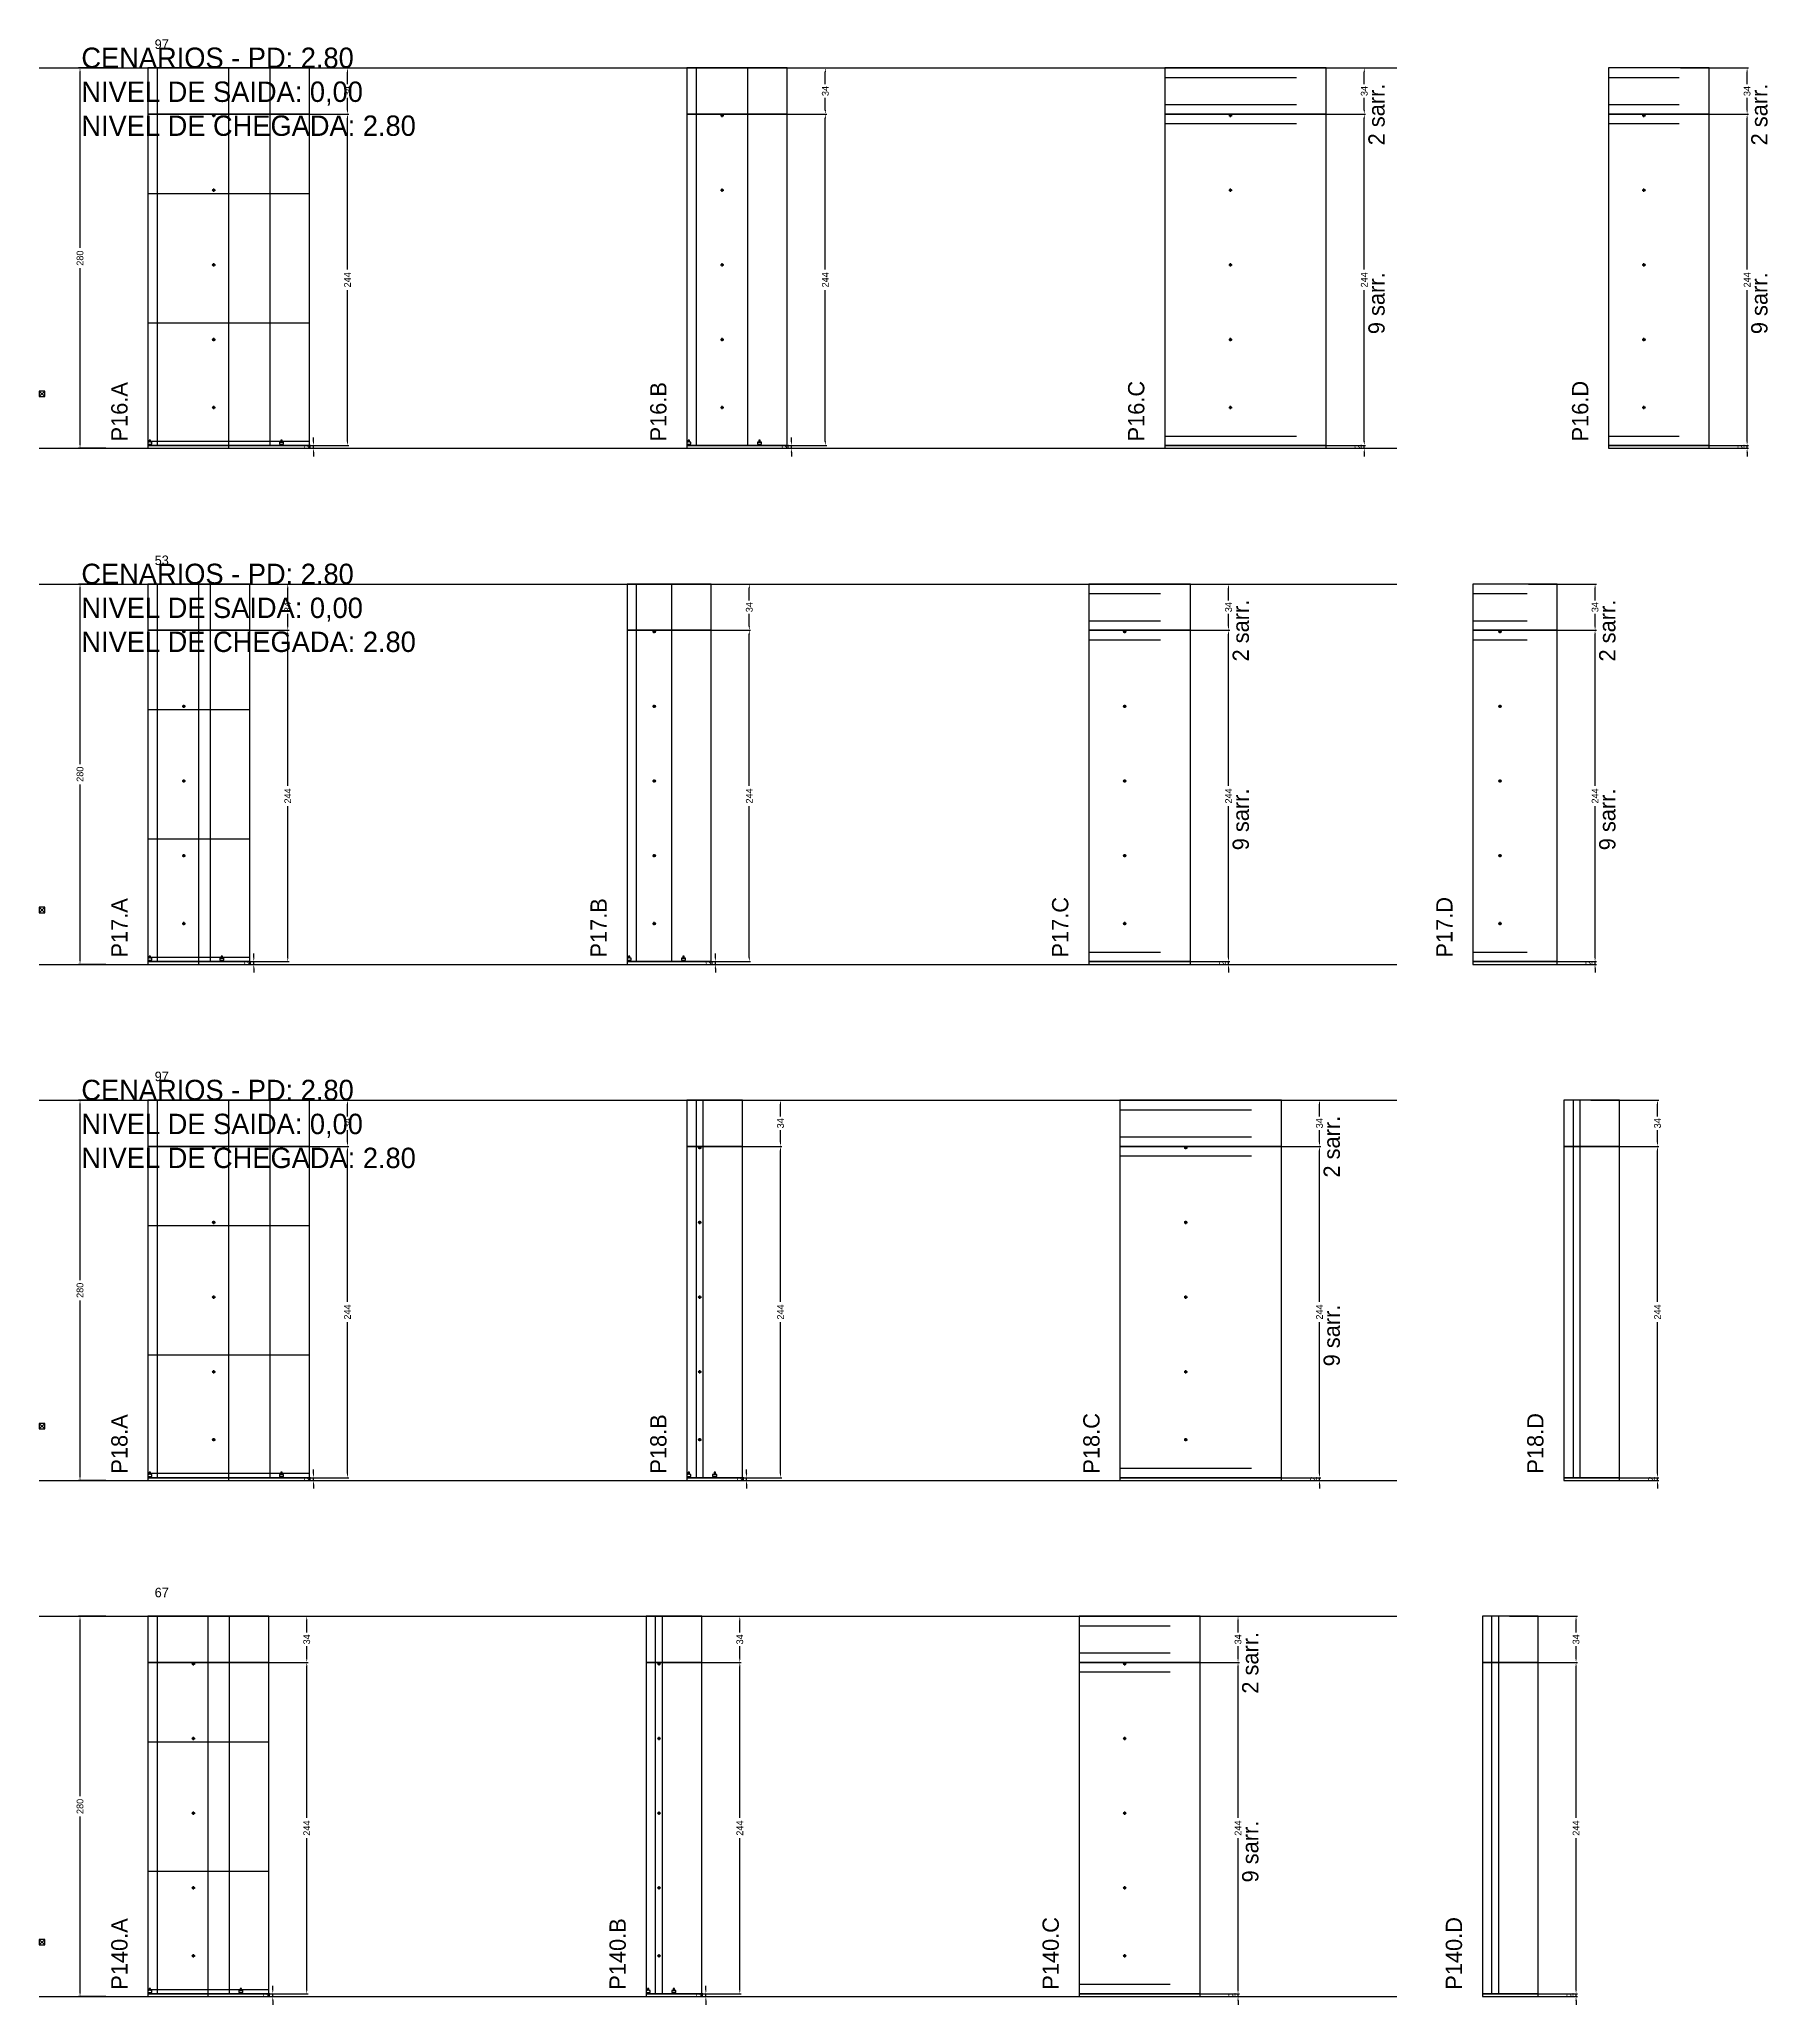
# Model space of a CAD drawing. Header units: centimetres. Extents: x -12000 to 4120, y -3806 to 2716.
# Drawn here: x -7000 to -5727, y -3806 to -2359 of the extents above; entities that cross this region are included whole.
import ezdxf

# ---------------------------------------------------------------- set-up
doc = ezdxf.new("R2010")
doc.units = ezdxf.units.CM
doc.linetypes.add('DASHED', pattern=[2, -2])
for name, color, linetype in [('COTA', 241, 'Continuous'), ('COTAS FURACAO', 16, 'Continuous'), ('Madeira', 30, 'Continuous'), ('NOMENCLATURA', 7, 'Continuous'), ('Nível', 160, 'Continuous'), ('Painéis', 200, 'Continuous'), ('Perfil Metálico', 150, 'Continuous'), ('SARR_2.2x7', 40, 'Continuous'), ('SARRAFO DE PRESSAO', 200, 'Continuous'), ('texto', 7, 'Continuous')]:
    doc.layers.add(name, color=color, linetype=linetype)
doc.dimstyles.new('PAINEL-NOVA', dxfattribs={"dimtxt": 5, "dimasz": 3, "dimexe": 1, "dimexo": 1, "dimgap": 1, "dimtad": 1, "dimcen": 2.5, "dimazin": 3, "dimtfac": 1, "dimtmove": 0, "dimatfit": 3})

# ---------------------------------------------------------------- blocks, each defined once
blk = doc.blocks.new('_CLOSEDFILLED')
at = {"color": 0, "linetype": 'BYBLOCK'}
blk.add_solid([(-1, 0.16), (0, 0), (-1, -0.16)], dxfattribs=at)
blk = doc.blocks.new('*D157')
for p, q in [((-6951, -2380), (-6971, -2380)), ((-6970, -2512.5), (-6970, -2383)), ((-6970, -2657), (-6970, -2527.5)), ((-6951, -2660), (-6971, -2660))]:
    blk.add_line(p, q)
at = {"layer": 'Defpoints'}
for p in [(-6950, -2380), (-6970, -2660), (-6950, -2660)]:
    blk.add_point(p, dxfattribs=at)
at = {"layer": 'COTA', "xscale": 3, "yscale": 3}
for p, rotation in [((-6970, -2380), 90), ((-6970, -2660), 270)]:
    blk.add_blockref('_CLOSEDFILLED', p, dxfattribs=dict(at, rotation=rotation))
at = {"layer": 'COTA', "insert": (-6970, -2520), "char_height": 5, "attachment_point": 5, "rotation": 90}
blk.add_mtext('280', dxfattribs=at)
blk = doc.blocks.new('MULDURA')
at = {"layer": 'Paineis'}
for p, q in [((0, 0), (4, 4)), ((4, 0), (0, 4))]:
    blk.add_line(p, q, dxfattribs=at)
blk.add_lwpolyline([(0, 0), (4, 0), (4, 4), (0, 4)], close=True, dxfattribs=at)
blk = doc.blocks.new('*D159')
for p, q in [((-6822, -2414), (-6772, -2414)), ((-6773, -2528.5), (-6773, -2417)), ((-6773, -2655), (-6773, -2543.5)), ((-6822, -2658), (-6772, -2658))]:
    blk.add_line(p, q)
at = {"layer": 'Defpoints'}
for p in [(-6823, -2414), (-6823, -2658), (-6773, -2658)]:
    blk.add_point(p, dxfattribs=at)
at = {"layer": 'COTA', "xscale": 3, "yscale": 3}
for p, rotation in [((-6773, -2414), 90), ((-6773, -2658), 270)]:
    blk.add_blockref('_CLOSEDFILLED', p, dxfattribs=dict(at, rotation=rotation))
at = {"layer": 'COTA', "insert": (-6773, -2536), "char_height": 5, "attachment_point": 5, "rotation": 90}
blk.add_mtext('244', dxfattribs=at)
blk = doc.blocks.new('*D160')
for p, q in [((-6822, -2380), (-6772, -2380)), ((-6773, -2392), (-6773, -2383)), ((-6773, -2411), (-6773, -2402)), ((-6822, -2414), (-6772, -2414))]:
    blk.add_line(p, q)
at = {"layer": 'Defpoints'}
for p in [(-6823, -2380), (-6823, -2414), (-6773, -2414)]:
    blk.add_point(p, dxfattribs=at)
at = {"layer": 'COTA', "xscale": 3, "yscale": 3}
for p, rotation in [((-6773, -2380), 90), ((-6773, -2414), 270)]:
    blk.add_blockref('_CLOSEDFILLED', p, dxfattribs=dict(at, rotation=rotation))
at = {"layer": 'COTA', "insert": (-6773, -2397), "char_height": 5, "attachment_point": 5, "rotation": 90}
blk.add_mtext('34', dxfattribs=at)
blk = doc.blocks.new('SLIPTEE')
at = {"layer": 'Paineis'}
blk.add_lwpolyline([(0, 0), (3, 0), (3, 1.5), (2, 1.5), (2, 3), (1, 3), (1, 1.5), (0, 1.5)], close=True, dxfattribs=at)
blk = doc.blocks.new('SLIPTDD')
at = {"layer": 'Paineis'}
blk.add_line((0, 1.5), (3, 1.5), dxfattribs=at)
blk.add_lwpolyline([(0, 0), (3, 0), (3, 1.5), (2, 1.5), (2, 3), (1, 3), (1, 1.5), (0, 1.5)], close=True, dxfattribs=at)
blk = doc.blocks.new('furacao')
at = {"layer": 'COTAS FURACAO'}
for p, q in [((-1.2, 0), (1.2, 0)), ((0, -1.2), (0, 1.2))]:
    blk.add_line(p, q, dxfattribs=at)
blk.add_circle((0, 0), 0.8, dxfattribs=at)
blk = doc.blocks.new('*D162')
for p, q in [((-6470, -2414), (-6420, -2414)), ((-6421, -2528.5), (-6421, -2417)), ((-6421, -2655), (-6421, -2543.5)), ((-6470, -2658), (-6420, -2658))]:
    blk.add_line(p, q)
at = {"layer": 'Defpoints'}
for p in [(-6471, -2414), (-6471, -2658), (-6421, -2658)]:
    blk.add_point(p, dxfattribs=at)
at = {"layer": 'COTA', "xscale": 3, "yscale": 3}
for p, rotation in [((-6421, -2414), 90), ((-6421, -2658), 270)]:
    blk.add_blockref('_CLOSEDFILLED', p, dxfattribs=dict(at, rotation=rotation))
at = {"layer": 'COTA', "insert": (-6421, -2536), "char_height": 5, "attachment_point": 5, "rotation": 90}
blk.add_mtext('244', dxfattribs=at)
blk = doc.blocks.new('*D163')
for p, q in [((-6470, -2380), (-6420, -2380)), ((-6421, -2392), (-6421, -2383)), ((-6421, -2411), (-6421, -2402)), ((-6470, -2414), (-6420, -2414))]:
    blk.add_line(p, q)
at = {"layer": 'Defpoints'}
for p in [(-6471, -2380), (-6471, -2414), (-6421, -2414)]:
    blk.add_point(p, dxfattribs=at)
at = {"layer": 'COTA', "xscale": 3, "yscale": 3}
for p, rotation in [((-6421, -2380), 90), ((-6421, -2414), 270)]:
    blk.add_blockref('_CLOSEDFILLED', p, dxfattribs=dict(at, rotation=rotation))
at = {"layer": 'COTA', "insert": (-6421, -2397), "char_height": 5, "attachment_point": 5, "rotation": 90}
blk.add_mtext('34', dxfattribs=at)
blk = doc.blocks.new('*D165')
for p, q in [((-6073, -2414), (-6023, -2414)), ((-6024, -2528.5), (-6024, -2417)), ((-6024, -2655), (-6024, -2543.5)), ((-6073, -2658), (-6023, -2658))]:
    blk.add_line(p, q)
at = {"layer": 'Defpoints'}
for p in [(-6074, -2414), (-6074, -2658), (-6024, -2658)]:
    blk.add_point(p, dxfattribs=at)
at = {"layer": 'COTA', "xscale": 3, "yscale": 3}
for p, rotation in [((-6024, -2414), 90), ((-6024, -2658), 270)]:
    blk.add_blockref('_CLOSEDFILLED', p, dxfattribs=dict(at, rotation=rotation))
at = {"layer": 'COTA', "insert": (-6024, -2536), "char_height": 5, "attachment_point": 5, "rotation": 90}
blk.add_mtext('244', dxfattribs=at)
blk = doc.blocks.new('*D166')
for p, q in [((-6073, -2380), (-6023, -2380)), ((-6024, -2392), (-6024, -2383)), ((-6024, -2411), (-6024, -2402)), ((-6073, -2414), (-6023, -2414))]:
    blk.add_line(p, q)
at = {"layer": 'Defpoints'}
for p in [(-6074, -2380), (-6074, -2414), (-6024, -2414)]:
    blk.add_point(p, dxfattribs=at)
at = {"layer": 'COTA', "xscale": 3, "yscale": 3}
for p, rotation in [((-6024, -2380), 90), ((-6024, -2414), 270)]:
    blk.add_blockref('_CLOSEDFILLED', p, dxfattribs=dict(at, rotation=rotation))
at = {"layer": 'COTA', "insert": (-6024, -2397), "char_height": 5, "attachment_point": 5, "rotation": 90}
blk.add_mtext('34', dxfattribs=at)
blk = doc.blocks.new('*D168')
for p, q in [((-5791, -2414), (-5741, -2414)), ((-5742, -2528.5), (-5742, -2417)), ((-5742, -2655), (-5742, -2543.5)), ((-5791, -2658), (-5741, -2658))]:
    blk.add_line(p, q)
at = {"layer": 'Defpoints'}
for p in [(-5792, -2414), (-5792, -2658), (-5742, -2658)]:
    blk.add_point(p, dxfattribs=at)
at = {"layer": 'COTA', "xscale": 3, "yscale": 3}
for p, rotation in [((-5742, -2414), 90), ((-5742, -2658), 270)]:
    blk.add_blockref('_CLOSEDFILLED', p, dxfattribs=dict(at, rotation=rotation))
at = {"layer": 'COTA', "insert": (-5742, -2536), "char_height": 5, "attachment_point": 5, "rotation": 90}
blk.add_mtext('244', dxfattribs=at)
blk = doc.blocks.new('*D169')
for p, q in [((-5791, -2380), (-5741, -2380)), ((-5742, -2392), (-5742, -2383)), ((-5742, -2411), (-5742, -2402)), ((-5791, -2414), (-5741, -2414))]:
    blk.add_line(p, q)
at = {"layer": 'Defpoints'}
for p in [(-5792, -2380), (-5792, -2414), (-5742, -2414)]:
    blk.add_point(p, dxfattribs=at)
at = {"layer": 'COTA', "xscale": 3, "yscale": 3}
for p, rotation in [((-5742, -2380), 90), ((-5742, -2414), 270)]:
    blk.add_blockref('_CLOSEDFILLED', p, dxfattribs=dict(at, rotation=rotation))
at = {"layer": 'COTA', "insert": (-5742, -2397), "char_height": 5, "attachment_point": 5, "rotation": 90}
blk.add_mtext('34', dxfattribs=at)
blk = doc.blocks.new('*D183')
for p, q in [((-6951, -2760), (-6971, -2760)), ((-6970, -2892.5), (-6970, -2763)), ((-6970, -3037), (-6970, -2907.5)), ((-6951, -3040), (-6971, -3040))]:
    blk.add_line(p, q)
at = {"layer": 'Defpoints'}
for p in [(-6950, -2760), (-6970, -3040), (-6950, -3040)]:
    blk.add_point(p, dxfattribs=at)
at = {"layer": 'COTA', "xscale": 3, "yscale": 3}
for p, rotation in [((-6970, -2760), 90), ((-6970, -3040), 270)]:
    blk.add_blockref('_CLOSEDFILLED', p, dxfattribs=dict(at, rotation=rotation))
at = {"layer": 'COTA', "insert": (-6970, -2900), "char_height": 5, "attachment_point": 5, "rotation": 90}
blk.add_mtext('280', dxfattribs=at)
blk = doc.blocks.new('*D185')
for p, q in [((-6866, -2794), (-6816, -2794)), ((-6817, -2908.5), (-6817, -2797)), ((-6817, -3035), (-6817, -2923.5)), ((-6866, -3038), (-6816, -3038))]:
    blk.add_line(p, q)
at = {"layer": 'Defpoints'}
for p in [(-6867, -2794), (-6867, -3038), (-6817, -3038)]:
    blk.add_point(p, dxfattribs=at)
at = {"layer": 'COTA', "xscale": 3, "yscale": 3}
for p, rotation in [((-6817, -2794), 90), ((-6817, -3038), 270)]:
    blk.add_blockref('_CLOSEDFILLED', p, dxfattribs=dict(at, rotation=rotation))
at = {"layer": 'COTA', "insert": (-6817, -2916), "char_height": 5, "attachment_point": 5, "rotation": 90}
blk.add_mtext('244', dxfattribs=at)
blk = doc.blocks.new('*D186')
for p, q in [((-6866, -2760), (-6816, -2760)), ((-6817, -2772), (-6817, -2763)), ((-6817, -2791), (-6817, -2782)), ((-6866, -2794), (-6816, -2794))]:
    blk.add_line(p, q)
at = {"layer": 'Defpoints'}
for p in [(-6867, -2760), (-6867, -2794), (-6817, -2794)]:
    blk.add_point(p, dxfattribs=at)
at = {"layer": 'COTA', "xscale": 3, "yscale": 3}
for p, rotation in [((-6817, -2760), 90), ((-6817, -2794), 270)]:
    blk.add_blockref('_CLOSEDFILLED', p, dxfattribs=dict(at, rotation=rotation))
at = {"layer": 'COTA', "insert": (-6817, -2777), "char_height": 5, "attachment_point": 5, "rotation": 90}
blk.add_mtext('34', dxfattribs=at)
blk = doc.blocks.new('*D188')
for p, q in [((-6526, -2794), (-6476, -2794)), ((-6477, -2908.5), (-6477, -2797)), ((-6477, -3035), (-6477, -2923.5)), ((-6526, -3038), (-6476, -3038))]:
    blk.add_line(p, q)
at = {"layer": 'Defpoints'}
for p in [(-6527, -2794), (-6527, -3038), (-6477, -3038)]:
    blk.add_point(p, dxfattribs=at)
at = {"layer": 'COTA', "xscale": 3, "yscale": 3}
for p, rotation in [((-6477, -2794), 90), ((-6477, -3038), 270)]:
    blk.add_blockref('_CLOSEDFILLED', p, dxfattribs=dict(at, rotation=rotation))
at = {"layer": 'COTA', "insert": (-6477, -2916), "char_height": 5, "attachment_point": 5, "rotation": 90}
blk.add_mtext('244', dxfattribs=at)
blk = doc.blocks.new('*D189')
for p, q in [((-6526, -2760), (-6476, -2760)), ((-6477, -2772), (-6477, -2763)), ((-6477, -2791), (-6477, -2782)), ((-6526, -2794), (-6476, -2794))]:
    blk.add_line(p, q)
at = {"layer": 'Defpoints'}
for p in [(-6527, -2760), (-6527, -2794), (-6477, -2794)]:
    blk.add_point(p, dxfattribs=at)
at = {"layer": 'COTA', "xscale": 3, "yscale": 3}
for p, rotation in [((-6477, -2760), 90), ((-6477, -2794), 270)]:
    blk.add_blockref('_CLOSEDFILLED', p, dxfattribs=dict(at, rotation=rotation))
at = {"layer": 'COTA', "insert": (-6477, -2777), "char_height": 5, "attachment_point": 5, "rotation": 90}
blk.add_mtext('34', dxfattribs=at)
blk = doc.blocks.new('*D191')
for p, q in [((-6173, -2794), (-6123, -2794)), ((-6124, -2908.5), (-6124, -2797)), ((-6124, -3035), (-6124, -2923.5)), ((-6173, -3038), (-6123, -3038))]:
    blk.add_line(p, q)
at = {"layer": 'Defpoints'}
for p in [(-6174, -2794), (-6174, -3038), (-6124, -3038)]:
    blk.add_point(p, dxfattribs=at)
at = {"layer": 'COTA', "xscale": 3, "yscale": 3}
for p, rotation in [((-6124, -2794), 90), ((-6124, -3038), 270)]:
    blk.add_blockref('_CLOSEDFILLED', p, dxfattribs=dict(at, rotation=rotation))
at = {"layer": 'COTA', "insert": (-6124, -2916), "char_height": 5, "attachment_point": 5, "rotation": 90}
blk.add_mtext('244', dxfattribs=at)
blk = doc.blocks.new('*D192')
for p, q in [((-6173, -2760), (-6123, -2760)), ((-6124, -2772), (-6124, -2763)), ((-6124, -2791), (-6124, -2782)), ((-6173, -2794), (-6123, -2794))]:
    blk.add_line(p, q)
at = {"layer": 'Defpoints'}
for p in [(-6174, -2760), (-6174, -2794), (-6124, -2794)]:
    blk.add_point(p, dxfattribs=at)
at = {"layer": 'COTA', "xscale": 3, "yscale": 3}
for p, rotation in [((-6124, -2760), 90), ((-6124, -2794), 270)]:
    blk.add_blockref('_CLOSEDFILLED', p, dxfattribs=dict(at, rotation=rotation))
at = {"layer": 'COTA', "insert": (-6124, -2777), "char_height": 5, "attachment_point": 5, "rotation": 90}
blk.add_mtext('34', dxfattribs=at)
blk = doc.blocks.new('*D194')
for p, q in [((-5903, -2794), (-5853, -2794)), ((-5854, -2908.5), (-5854, -2797)), ((-5854, -3035), (-5854, -2923.5)), ((-5903, -3038), (-5853, -3038))]:
    blk.add_line(p, q)
at = {"layer": 'Defpoints'}
for p in [(-5904, -2794), (-5904, -3038), (-5854, -3038)]:
    blk.add_point(p, dxfattribs=at)
at = {"layer": 'COTA', "xscale": 3, "yscale": 3}
for p, rotation in [((-5854, -2794), 90), ((-5854, -3038), 270)]:
    blk.add_blockref('_CLOSEDFILLED', p, dxfattribs=dict(at, rotation=rotation))
at = {"layer": 'COTA', "insert": (-5854, -2916), "char_height": 5, "attachment_point": 5, "rotation": 90}
blk.add_mtext('244', dxfattribs=at)
blk = doc.blocks.new('*D195')
for p, q in [((-5903, -2760), (-5853, -2760)), ((-5854, -2772), (-5854, -2763)), ((-5854, -2791), (-5854, -2782)), ((-5903, -2794), (-5853, -2794))]:
    blk.add_line(p, q)
at = {"layer": 'Defpoints'}
for p in [(-5904, -2760), (-5904, -2794), (-5854, -2794)]:
    blk.add_point(p, dxfattribs=at)
at = {"layer": 'COTA', "xscale": 3, "yscale": 3}
for p, rotation in [((-5854, -2760), 90), ((-5854, -2794), 270)]:
    blk.add_blockref('_CLOSEDFILLED', p, dxfattribs=dict(at, rotation=rotation))
at = {"layer": 'COTA', "insert": (-5854, -2777), "char_height": 5, "attachment_point": 5, "rotation": 90}
blk.add_mtext('34', dxfattribs=at)
blk = doc.blocks.new('*D209')
for p, q in [((-6951, -3140), (-6971, -3140)), ((-6970, -3272.5), (-6970, -3143)), ((-6970, -3417), (-6970, -3287.5)), ((-6951, -3420), (-6971, -3420))]:
    blk.add_line(p, q)
at = {"layer": 'Defpoints'}
for p in [(-6950, -3140), (-6970, -3420), (-6950, -3420)]:
    blk.add_point(p, dxfattribs=at)
at = {"layer": 'COTA', "xscale": 3, "yscale": 3}
for p, rotation in [((-6970, -3140), 90), ((-6970, -3420), 270)]:
    blk.add_blockref('_CLOSEDFILLED', p, dxfattribs=dict(at, rotation=rotation))
at = {"layer": 'COTA', "insert": (-6970, -3280), "char_height": 5, "attachment_point": 5, "rotation": 90}
blk.add_mtext('280', dxfattribs=at)
blk = doc.blocks.new('*D211')
for p, q in [((-6822, -3174), (-6772, -3174)), ((-6773, -3288.5), (-6773, -3177)), ((-6773, -3415), (-6773, -3303.5)), ((-6822, -3418), (-6772, -3418))]:
    blk.add_line(p, q)
at = {"layer": 'Defpoints'}
for p in [(-6823, -3174), (-6823, -3418), (-6773, -3418)]:
    blk.add_point(p, dxfattribs=at)
at = {"layer": 'COTA', "xscale": 3, "yscale": 3}
for p, rotation in [((-6773, -3174), 90), ((-6773, -3418), 270)]:
    blk.add_blockref('_CLOSEDFILLED', p, dxfattribs=dict(at, rotation=rotation))
at = {"layer": 'COTA', "insert": (-6773, -3296), "char_height": 5, "attachment_point": 5, "rotation": 90}
blk.add_mtext('244', dxfattribs=at)
blk = doc.blocks.new('*D212')
for p, q in [((-6822, -3140), (-6772, -3140)), ((-6773, -3152), (-6773, -3143)), ((-6773, -3171), (-6773, -3162)), ((-6822, -3174), (-6772, -3174))]:
    blk.add_line(p, q)
at = {"layer": 'Defpoints'}
for p in [(-6823, -3140), (-6823, -3174), (-6773, -3174)]:
    blk.add_point(p, dxfattribs=at)
at = {"layer": 'COTA', "xscale": 3, "yscale": 3}
for p, rotation in [((-6773, -3140), 90), ((-6773, -3174), 270)]:
    blk.add_blockref('_CLOSEDFILLED', p, dxfattribs=dict(at, rotation=rotation))
at = {"layer": 'COTA', "insert": (-6773, -3157), "char_height": 5, "attachment_point": 5, "rotation": 90}
blk.add_mtext('34', dxfattribs=at)
blk = doc.blocks.new('*D214')
for p, q in [((-6503, -3174), (-6453, -3174)), ((-6454, -3288.5), (-6454, -3177)), ((-6454, -3415), (-6454, -3303.5)), ((-6503, -3418), (-6453, -3418))]:
    blk.add_line(p, q)
at = {"layer": 'Defpoints'}
for p in [(-6504, -3174), (-6504, -3418), (-6454, -3418)]:
    blk.add_point(p, dxfattribs=at)
at = {"layer": 'COTA', "xscale": 3, "yscale": 3}
for p, rotation in [((-6454, -3174), 90), ((-6454, -3418), 270)]:
    blk.add_blockref('_CLOSEDFILLED', p, dxfattribs=dict(at, rotation=rotation))
at = {"layer": 'COTA', "insert": (-6454, -3296), "char_height": 5, "attachment_point": 5, "rotation": 90}
blk.add_mtext('244', dxfattribs=at)
blk = doc.blocks.new('*D215')
for p, q in [((-6503, -3140), (-6453, -3140)), ((-6454, -3152), (-6454, -3143)), ((-6454, -3171), (-6454, -3162)), ((-6503, -3174), (-6453, -3174))]:
    blk.add_line(p, q)
at = {"layer": 'Defpoints'}
for p in [(-6504, -3140), (-6504, -3174), (-6454, -3174)]:
    blk.add_point(p, dxfattribs=at)
at = {"layer": 'COTA', "xscale": 3, "yscale": 3}
for p, rotation in [((-6454, -3140), 90), ((-6454, -3174), 270)]:
    blk.add_blockref('_CLOSEDFILLED', p, dxfattribs=dict(at, rotation=rotation))
at = {"layer": 'COTA', "insert": (-6454, -3157), "char_height": 5, "attachment_point": 5, "rotation": 90}
blk.add_mtext('34', dxfattribs=at)
blk = doc.blocks.new('*D217')
for p, q in [((-6106, -3174), (-6056, -3174)), ((-6057, -3288.5), (-6057, -3177)), ((-6057, -3415), (-6057, -3303.5)), ((-6106, -3418), (-6056, -3418))]:
    blk.add_line(p, q)
at = {"layer": 'Defpoints'}
for p in [(-6107, -3174), (-6107, -3418), (-6057, -3418)]:
    blk.add_point(p, dxfattribs=at)
at = {"layer": 'COTA', "xscale": 3, "yscale": 3}
for p, rotation in [((-6057, -3174), 90), ((-6057, -3418), 270)]:
    blk.add_blockref('_CLOSEDFILLED', p, dxfattribs=dict(at, rotation=rotation))
at = {"layer": 'COTA', "insert": (-6057, -3296), "char_height": 5, "attachment_point": 5, "rotation": 90}
blk.add_mtext('244', dxfattribs=at)
blk = doc.blocks.new('*D218')
for p, q in [((-6106, -3140), (-6056, -3140)), ((-6057, -3152), (-6057, -3143)), ((-6057, -3171), (-6057, -3162)), ((-6106, -3174), (-6056, -3174))]:
    blk.add_line(p, q)
at = {"layer": 'Defpoints'}
for p in [(-6107, -3140), (-6107, -3174), (-6057, -3174)]:
    blk.add_point(p, dxfattribs=at)
at = {"layer": 'COTA', "xscale": 3, "yscale": 3}
for p, rotation in [((-6057, -3140), 90), ((-6057, -3174), 270)]:
    blk.add_blockref('_CLOSEDFILLED', p, dxfattribs=dict(at, rotation=rotation))
at = {"layer": 'COTA', "insert": (-6057, -3157), "char_height": 5, "attachment_point": 5, "rotation": 90}
blk.add_mtext('34', dxfattribs=at)
blk = doc.blocks.new('*D220')
for p, q in [((-5857, -3174), (-5807, -3174)), ((-5808, -3288.5), (-5808, -3177)), ((-5808, -3415), (-5808, -3303.5)), ((-5857, -3418), (-5807, -3418))]:
    blk.add_line(p, q)
at = {"layer": 'Defpoints'}
for p in [(-5858, -3174), (-5858, -3418), (-5808, -3418)]:
    blk.add_point(p, dxfattribs=at)
at = {"layer": 'COTA', "xscale": 3, "yscale": 3}
for p, rotation in [((-5808, -3174), 90), ((-5808, -3418), 270)]:
    blk.add_blockref('_CLOSEDFILLED', p, dxfattribs=dict(at, rotation=rotation))
at = {"layer": 'COTA', "insert": (-5808, -3296), "char_height": 5, "attachment_point": 5, "rotation": 90}
blk.add_mtext('244', dxfattribs=at)
blk = doc.blocks.new('*D221')
for p, q in [((-5857, -3140), (-5807, -3140)), ((-5808, -3152), (-5808, -3143)), ((-5808, -3171), (-5808, -3162)), ((-5857, -3174), (-5807, -3174))]:
    blk.add_line(p, q)
at = {"layer": 'Defpoints'}
for p in [(-5858, -3140), (-5858, -3174), (-5808, -3174)]:
    blk.add_point(p, dxfattribs=at)
at = {"layer": 'COTA', "xscale": 3, "yscale": 3}
for p, rotation in [((-5808, -3140), 90), ((-5808, -3174), 270)]:
    blk.add_blockref('_CLOSEDFILLED', p, dxfattribs=dict(at, rotation=rotation))
at = {"layer": 'COTA', "insert": (-5808, -3157), "char_height": 5, "attachment_point": 5, "rotation": 90}
blk.add_mtext('34', dxfattribs=at)
blk = doc.blocks.new('*D235')
for p, q in [((-6951, -3520), (-6971, -3520)), ((-6970, -3652.5), (-6970, -3523)), ((-6970, -3797), (-6970, -3667.5)), ((-6951, -3800), (-6971, -3800))]:
    blk.add_line(p, q)
at = {"layer": 'Defpoints'}
for p in [(-6950, -3520), (-6970, -3800), (-6950, -3800)]:
    blk.add_point(p, dxfattribs=at)
at = {"layer": 'COTA', "xscale": 3, "yscale": 3}
for p, rotation in [((-6970, -3520), 90), ((-6970, -3800), 270)]:
    blk.add_blockref('_CLOSEDFILLED', p, dxfattribs=dict(at, rotation=rotation))
at = {"layer": 'COTA', "insert": (-6970, -3660), "char_height": 5, "attachment_point": 5, "rotation": 90}
blk.add_mtext('280', dxfattribs=at)
blk = doc.blocks.new('*D237')
for p, q in [((-6852, -3554), (-6802, -3554)), ((-6803, -3668.5), (-6803, -3557)), ((-6803, -3795), (-6803, -3683.5)), ((-6852, -3798), (-6802, -3798))]:
    blk.add_line(p, q)
at = {"layer": 'Defpoints'}
for p in [(-6853, -3554), (-6853, -3798), (-6803, -3798)]:
    blk.add_point(p, dxfattribs=at)
at = {"layer": 'COTA', "xscale": 3, "yscale": 3}
for p, rotation in [((-6803, -3554), 90), ((-6803, -3798), 270)]:
    blk.add_blockref('_CLOSEDFILLED', p, dxfattribs=dict(at, rotation=rotation))
at = {"layer": 'COTA', "insert": (-6803, -3676), "char_height": 5, "attachment_point": 5, "rotation": 90}
blk.add_mtext('244', dxfattribs=at)
blk = doc.blocks.new('*D238')
for p, q in [((-6852, -3520), (-6802, -3520)), ((-6803, -3532), (-6803, -3523)), ((-6803, -3551), (-6803, -3542)), ((-6852, -3554), (-6802, -3554))]:
    blk.add_line(p, q)
at = {"layer": 'Defpoints'}
for p in [(-6853, -3520), (-6853, -3554), (-6803, -3554)]:
    blk.add_point(p, dxfattribs=at)
at = {"layer": 'COTA', "xscale": 3, "yscale": 3}
for p, rotation in [((-6803, -3520), 90), ((-6803, -3554), 270)]:
    blk.add_blockref('_CLOSEDFILLED', p, dxfattribs=dict(at, rotation=rotation))
at = {"layer": 'COTA', "insert": (-6803, -3537), "char_height": 5, "attachment_point": 5, "rotation": 90}
blk.add_mtext('34', dxfattribs=at)
blk = doc.blocks.new('*D240')
for p, q in [((-6533, -3554), (-6483, -3554)), ((-6484, -3668.5), (-6484, -3557)), ((-6484, -3795), (-6484, -3683.5)), ((-6533, -3798), (-6483, -3798))]:
    blk.add_line(p, q)
at = {"layer": 'Defpoints'}
for p in [(-6534, -3554), (-6534, -3798), (-6484, -3798)]:
    blk.add_point(p, dxfattribs=at)
at = {"layer": 'COTA', "xscale": 3, "yscale": 3}
for p, rotation in [((-6484, -3554), 90), ((-6484, -3798), 270)]:
    blk.add_blockref('_CLOSEDFILLED', p, dxfattribs=dict(at, rotation=rotation))
at = {"layer": 'COTA', "insert": (-6484, -3676), "char_height": 5, "attachment_point": 5, "rotation": 90}
blk.add_mtext('244', dxfattribs=at)
blk = doc.blocks.new('*D241')
for p, q in [((-6533, -3520), (-6483, -3520)), ((-6484, -3532), (-6484, -3523)), ((-6484, -3551), (-6484, -3542)), ((-6533, -3554), (-6483, -3554))]:
    blk.add_line(p, q)
at = {"layer": 'Defpoints'}
for p in [(-6534, -3520), (-6534, -3554), (-6484, -3554)]:
    blk.add_point(p, dxfattribs=at)
at = {"layer": 'COTA', "xscale": 3, "yscale": 3}
for p, rotation in [((-6484, -3520), 90), ((-6484, -3554), 270)]:
    blk.add_blockref('_CLOSEDFILLED', p, dxfattribs=dict(at, rotation=rotation))
at = {"layer": 'COTA', "insert": (-6484, -3537), "char_height": 5, "attachment_point": 5, "rotation": 90}
blk.add_mtext('34', dxfattribs=at)
blk = doc.blocks.new('*D243')
for p, q in [((-6166, -3554), (-6116, -3554)), ((-6117, -3668.5), (-6117, -3557)), ((-6117, -3795), (-6117, -3683.5)), ((-6166, -3798), (-6116, -3798))]:
    blk.add_line(p, q)
at = {"layer": 'Defpoints'}
for p in [(-6167, -3554), (-6167, -3798), (-6117, -3798)]:
    blk.add_point(p, dxfattribs=at)
at = {"layer": 'COTA', "xscale": 3, "yscale": 3}
for p, rotation in [((-6117, -3554), 90), ((-6117, -3798), 270)]:
    blk.add_blockref('_CLOSEDFILLED', p, dxfattribs=dict(at, rotation=rotation))
at = {"layer": 'COTA', "insert": (-6117, -3676), "char_height": 5, "attachment_point": 5, "rotation": 90}
blk.add_mtext('244', dxfattribs=at)
blk = doc.blocks.new('*D244')
for p, q in [((-6166, -3520), (-6116, -3520)), ((-6117, -3532), (-6117, -3523)), ((-6117, -3551), (-6117, -3542)), ((-6166, -3554), (-6116, -3554))]:
    blk.add_line(p, q)
at = {"layer": 'Defpoints'}
for p in [(-6167, -3520), (-6167, -3554), (-6117, -3554)]:
    blk.add_point(p, dxfattribs=at)
at = {"layer": 'COTA', "xscale": 3, "yscale": 3}
for p, rotation in [((-6117, -3520), 90), ((-6117, -3554), 270)]:
    blk.add_blockref('_CLOSEDFILLED', p, dxfattribs=dict(at, rotation=rotation))
at = {"layer": 'COTA', "insert": (-6117, -3537), "char_height": 5, "attachment_point": 5, "rotation": 90}
blk.add_mtext('34', dxfattribs=at)
blk = doc.blocks.new('*D246')
for p, q in [((-5917, -3554), (-5867, -3554)), ((-5868, -3668.5), (-5868, -3557)), ((-5868, -3795), (-5868, -3683.5)), ((-5917, -3798), (-5867, -3798))]:
    blk.add_line(p, q)
at = {"layer": 'Defpoints'}
for p in [(-5918, -3554), (-5918, -3798), (-5868, -3798)]:
    blk.add_point(p, dxfattribs=at)
at = {"layer": 'COTA', "xscale": 3, "yscale": 3}
for p, rotation in [((-5868, -3554), 90), ((-5868, -3798), 270)]:
    blk.add_blockref('_CLOSEDFILLED', p, dxfattribs=dict(at, rotation=rotation))
at = {"layer": 'COTA', "insert": (-5868, -3676), "char_height": 5, "attachment_point": 5, "rotation": 90}
blk.add_mtext('244', dxfattribs=at)
blk = doc.blocks.new('*D247')
for p, q in [((-5917, -3520), (-5867, -3520)), ((-5868, -3532), (-5868, -3523)), ((-5868, -3551), (-5868, -3542)), ((-5917, -3554), (-5867, -3554))]:
    blk.add_line(p, q)
at = {"layer": 'Defpoints'}
for p in [(-5918, -3520), (-5918, -3554), (-5868, -3554)]:
    blk.add_point(p, dxfattribs=at)
at = {"layer": 'COTA', "xscale": 3, "yscale": 3}
for p, rotation in [((-5868, -3520), 90), ((-5868, -3554), 270)]:
    blk.add_blockref('_CLOSEDFILLED', p, dxfattribs=dict(at, rotation=rotation))
at = {"layer": 'COTA', "insert": (-5868, -3537), "char_height": 5, "attachment_point": 5, "rotation": 90}
blk.add_mtext('34', dxfattribs=at)

msp = doc.modelspace()

# ---------------------------------------------------------------- linework, layer by layer
at = {"layer": 'Madeira'}
for points in [[(-6920, -2472.4), (-6801, -2472.4)], [(-6920, -2567.6), (-6801, -2567.6)], [(-6920, -2852.4), (-6845, -2852.4)], [(-6920, -2947.6), (-6845, -2947.6)], [(-6920, -3232.4), (-6801, -3232.4)], [(-6920, -3327.6), (-6801, -3327.6)], [(-6920, -3612.4), (-6831, -3612.4)], [(-6920, -3707.6), (-6831, -3707.6)]]:
    msp.add_lwpolyline(points, dxfattribs=at)
at = {"layer": 'Nível', "linetype": 'DASHED'}
for points in [[(-7000, -2380), (-6000, -2380)], [(-7000, -2660), (-6000, -2660)], [(-7000, -2760), (-6000, -2760)], [(-7000, -3040), (-6000, -3040)], [(-7000, -3140), (-6000, -3140)], [(-7000, -3420), (-6000, -3420)], [(-7000, -3520), (-6000, -3520)], [(-7000, -3800), (-6000, -3800)]]:
    msp.add_lwpolyline(points, dxfattribs=at)
at = {"layer": 'Painéis'}
for points in [[(-6920, -2414), (-6801, -2414), (-6801, -2380), (-6920, -2380)], [(-6920, -2660), (-6801, -2660), (-6801, -2380), (-6920, -2380)], [(-6523, -2414), (-6449, -2414), (-6449, -2380), (-6523, -2380)], [(-6171, -2414), (-6052, -2414), (-6052, -2380), (-6171, -2380)], [(-5844, -2414), (-5770, -2414), (-5770, -2380), (-5844, -2380)], [(-6920, -2658), (-6801, -2658), (-6801, -2414), (-6920, -2414)], [(-6523, -2658), (-6449, -2658), (-6449, -2414), (-6523, -2414)], [(-6171, -2658), (-6052, -2658), (-6052, -2414), (-6171, -2414)], [(-5844, -2658), (-5770, -2658), (-5770, -2414), (-5844, -2414)], [(-6920, -2660), (-6801, -2660), (-6801, -2658), (-6920, -2658)], [(-6523, -2660), (-6449, -2660), (-6449, -2658), (-6523, -2658)], [(-6171, -2660), (-6052, -2660), (-6052, -2658), (-6171, -2658)], [(-5844, -2660), (-5770, -2660), (-5770, -2658), (-5844, -2658)], [(-6920, -2794), (-6845, -2794), (-6845, -2760), (-6920, -2760)], [(-6920, -3040), (-6845, -3040), (-6845, -2760), (-6920, -2760)], [(-6567, -2794), (-6505, -2794), (-6505, -2760), (-6567, -2760)], [(-6227, -2794), (-6152, -2794), (-6152, -2760), (-6227, -2760)], [(-5944, -2794), (-5882, -2794), (-5882, -2760), (-5944, -2760)], [(-6920, -3038), (-6845, -3038), (-6845, -2794), (-6920, -2794)], [(-6567, -3038), (-6505, -3038), (-6505, -2794), (-6567, -2794)], [(-6227, -3038), (-6152, -3038), (-6152, -2794), (-6227, -2794)], [(-5944, -3038), (-5882, -3038), (-5882, -2794), (-5944, -2794)], [(-6920, -3040), (-6845, -3040), (-6845, -3038), (-6920, -3038)], [(-6567, -3040), (-6505, -3040), (-6505, -3038), (-6567, -3038)], [(-6227, -3040), (-6152, -3040), (-6152, -3038), (-6227, -3038)], [(-5944, -3040), (-5882, -3040), (-5882, -3038), (-5944, -3038)], [(-6920, -3174), (-6801, -3174), (-6801, -3140), (-6920, -3140)], [(-6920, -3420), (-6801, -3420), (-6801, -3140), (-6920, -3140)], [(-6523, -3174), (-6482, -3174), (-6482, -3140), (-6523, -3140)], [(-6204, -3174), (-6085, -3174), (-6085, -3140), (-6204, -3140)], [(-5877, -3174), (-5836, -3174), (-5836, -3140), (-5877, -3140)], [(-6920, -3418), (-6801, -3418), (-6801, -3174), (-6920, -3174)], [(-6523, -3418), (-6482, -3418), (-6482, -3174), (-6523, -3174)], [(-6204, -3418), (-6085, -3418), (-6085, -3174), (-6204, -3174)], [(-5877, -3418), (-5836, -3418), (-5836, -3174), (-5877, -3174)], [(-6920, -3420), (-6801, -3420), (-6801, -3418), (-6920, -3418)], [(-6523, -3420), (-6482, -3420), (-6482, -3418), (-6523, -3418)], [(-6204, -3420), (-6085, -3420), (-6085, -3418), (-6204, -3418)], [(-5877, -3420), (-5836, -3420), (-5836, -3418), (-5877, -3418)], [(-6920, -3554), (-6831, -3554), (-6831, -3520), (-6920, -3520)], [(-6920, -3800), (-6831, -3800), (-6831, -3520), (-6920, -3520)], [(-6553, -3554), (-6512, -3554), (-6512, -3520), (-6553, -3520)], [(-6234, -3554), (-6145, -3554), (-6145, -3520), (-6234, -3520)], [(-5937, -3554), (-5896, -3554), (-5896, -3520), (-5937, -3520)], [(-6920, -3798), (-6831, -3798), (-6831, -3554), (-6920, -3554)], [(-6553, -3798), (-6512, -3798), (-6512, -3554), (-6553, -3554)], [(-6234, -3798), (-6145, -3798), (-6145, -3554), (-6234, -3554)], [(-5937, -3798), (-5896, -3798), (-5896, -3554), (-5937, -3554)], [(-6920, -3800), (-6831, -3800), (-6831, -3798), (-6920, -3798)], [(-6553, -3800), (-6512, -3800), (-6512, -3798), (-6553, -3798)], [(-6234, -3800), (-6145, -3800), (-6145, -3798), (-6234, -3798)], [(-5937, -3800), (-5896, -3800), (-5896, -3798), (-5937, -3798)]]:
    msp.add_lwpolyline(points, close=True, dxfattribs=at)
at = {"layer": 'Perfil Metálico'}
for p, q in [((-6860.5, -2660), (-6860.5, -2380)), ((-6882.5, -3040), (-6882.5, -2760)), ((-6860.5, -3420), (-6860.5, -3140)), ((-6875.5, -3800), (-6875.5, -3520))]:
    msp.add_line(p, q, dxfattribs=at)
at = {"layer": 'SARR_2.2x7'}
for points in [[(-6913, -2414), (-6913, -2380)], [(-6830, -2414), (-6830, -2380)], [(-6516, -2414), (-6516, -2380)], [(-6478, -2414), (-6478, -2380)], [(-6171, -2387), (-6074, -2387)], [(-5844, -2387), (-5792, -2387)], [(-6171, -2407), (-6074, -2407)], [(-5844, -2407), (-5792, -2407)], [(-6171, -2421), (-6074, -2421)], [(-5844, -2421), (-5792, -2421)], [(-6171, -2651), (-6074, -2651)], [(-5844, -2651), (-5792, -2651)], [(-6913, -2794), (-6913, -2760)], [(-6874, -2794), (-6874, -2760)], [(-6560, -2794), (-6560, -2760)], [(-6534, -2794), (-6534, -2760)], [(-6227, -2767), (-6174, -2767)], [(-5944, -2767), (-5904, -2767)], [(-6227, -2787), (-6174, -2787)], [(-5944, -2787), (-5904, -2787)], [(-6227, -2801), (-6174, -2801)], [(-5944, -2801), (-5904, -2801)], [(-6227, -3031), (-6174, -3031)], [(-5944, -3031), (-5904, -3031)], [(-6913, -3174), (-6913, -3140)], [(-6830, -3174), (-6830, -3140)], [(-6516, -3174), (-6516, -3140)], [(-6511, -3174), (-6511, -3140)], [(-5870, -3174), (-5870, -3140)], [(-5865, -3174), (-5865, -3140)], [(-6204, -3147), (-6107, -3147)], [(-6204, -3167), (-6107, -3167)], [(-6204, -3181), (-6107, -3181)], [(-6204, -3411), (-6107, -3411)], [(-6913, -3554), (-6913, -3520)], [(-6860, -3554), (-6860, -3520)], [(-6546, -3554), (-6546, -3520)], [(-6541, -3554), (-6541, -3520)], [(-6234, -3527), (-6167, -3527)], [(-5930, -3554), (-5930, -3520)], [(-5925, -3554), (-5925, -3520)], [(-6234, -3547), (-6167, -3547)], [(-6234, -3561), (-6167, -3561)], [(-6234, -3791), (-6167, -3791)]]:
    msp.add_lwpolyline(points, dxfattribs=at)
at = {"layer": 'SARR_2.2x7', "linetype": 'DASHED'}
for points in [[(-6913, -2658), (-6913, -2414)], [(-6830, -2658), (-6830, -2414)], [(-6516, -2658), (-6516, -2414)], [(-6478, -2658), (-6478, -2414)], [(-6913, -3038), (-6913, -2794)], [(-6874, -3038), (-6874, -2794)], [(-6560, -3038), (-6560, -2794)], [(-6534, -3038), (-6534, -2794)], [(-6913, -3418), (-6913, -3174)], [(-6830, -3418), (-6830, -3174)], [(-6516, -3418), (-6516, -3174)], [(-6511, -3418), (-6511, -3174)], [(-5870, -3418), (-5870, -3174)], [(-5865, -3418), (-5865, -3174)], [(-6913, -3798), (-6913, -3554)], [(-6860, -3798), (-6860, -3554)], [(-6546, -3798), (-6546, -3554)], [(-6541, -3798), (-6541, -3554)], [(-5930, -3798), (-5930, -3554)], [(-5925, -3798), (-5925, -3554)]]:
    msp.add_lwpolyline(points, dxfattribs=at)
at = {"layer": 'SARRAFO DE PRESSAO'}
for points in [[(-6920, -2660), (-6801, -2660), (-6801, -2655), (-6920, -2655)], [(-6920, -3040), (-6845, -3040), (-6845, -3035), (-6920, -3035)], [(-6920, -3420), (-6801, -3420), (-6801, -3415), (-6920, -3415)], [(-6920, -3800), (-6831, -3800), (-6831, -3795), (-6920, -3795)]]:
    msp.add_lwpolyline(points, close=True, dxfattribs=at)

# ---------------------------------------------------------------- block references
at = {"layer": 'COTA'}
for name, p in [('furacao', (-6871.5, -2415)), ('furacao', (-6497, -2415)), ('furacao', (-6122.5, -2415)), ('furacao', (-5818, -2415)), ('furacao', (-6871.5, -2470)), ('furacao', (-6497, -2470)), ('furacao', (-6122.5, -2470)), ('furacao', (-5818, -2470)), ('furacao', (-6871.5, -2525)), ('furacao', (-6497, -2525)), ('furacao', (-6122.5, -2525)), ('furacao', (-5818, -2525)), ('furacao', (-6871.5, -2580)), ('furacao', (-6497, -2580)), ('furacao', (-6122.5, -2580)), ('furacao', (-5818, -2580)), ('MULDURA', (-7000, -2622)), ('furacao', (-6871.5, -2630)), ('furacao', (-6497, -2630)), ('furacao', (-6122.5, -2630)), ('furacao', (-5818, -2630)), ('SLIPTEE', (-6920, -2657)), ('SLIPTDD', (-6823, -2657)), ('SLIPTEE', (-6523, -2657)), ('SLIPTDD', (-6471, -2657)), ('furacao', (-6893.5, -2795)), ('furacao', (-6547, -2795)), ('furacao', (-6200.5, -2795)), ('furacao', (-5924, -2795)), ('furacao', (-6893.5, -2850)), ('furacao', (-6547, -2850)), ('furacao', (-6200.5, -2850)), ('furacao', (-5924, -2850)), ('furacao', (-6893.5, -2905)), ('furacao', (-6547, -2905)), ('furacao', (-6200.5, -2905)), ('furacao', (-5924, -2905)), ('furacao', (-6893.5, -2960)), ('furacao', (-6547, -2960)), ('furacao', (-6200.5, -2960)), ('furacao', (-5924, -2960)), ('MULDURA', (-7000, -3002)), ('furacao', (-6893.5, -3010)), ('furacao', (-6547, -3010)), ('furacao', (-6200.5, -3010)), ('furacao', (-5924, -3010)), ('SLIPTEE', (-6920, -3037)), ('SLIPTDD', (-6867, -3037)), ('SLIPTEE', (-6567, -3037)), ('SLIPTDD', (-6527, -3037)), ('furacao', (-6871.5, -3175)), ('furacao', (-6513.5, -3175)), ('furacao', (-6155.5, -3175)), ('furacao', (-6871.5, -3230)), ('furacao', (-6513.5, -3230)), ('furacao', (-6155.5, -3230)), ('furacao', (-6871.5, -3285)), ('furacao', (-6513.5, -3285)), ('furacao', (-6155.5, -3285)), ('furacao', (-6871.5, -3340)), ('furacao', (-6513.5, -3340)), ('furacao', (-6155.5, -3340)), ('MULDURA', (-7000, -3382)), ('furacao', (-6871.5, -3390)), ('furacao', (-6513.5, -3390)), ('furacao', (-6155.5, -3390)), ('SLIPTEE', (-6920, -3417)), ('SLIPTDD', (-6823, -3417)), ('SLIPTEE', (-6523, -3417)), ('SLIPTDD', (-6504, -3417)), ('furacao', (-6886.5, -3555)), ('furacao', (-6543.5, -3555)), ('furacao', (-6200.5, -3555)), ('furacao', (-6886.5, -3610)), ('furacao', (-6543.5, -3610)), ('furacao', (-6200.5, -3610)), ('furacao', (-6886.5, -3665)), ('furacao', (-6543.5, -3665)), ('furacao', (-6200.5, -3665)), ('furacao', (-6886.5, -3720)), ('furacao', (-6543.5, -3720)), ('furacao', (-6200.5, -3720)), ('MULDURA', (-7000, -3762)), ('furacao', (-6886.5, -3770)), ('furacao', (-6543.5, -3770)), ('furacao', (-6200.5, -3770)), ('SLIPTEE', (-6920, -3797)), ('SLIPTDD', (-6853, -3797)), ('SLIPTEE', (-6553, -3797)), ('SLIPTDD', (-6534, -3797))]:
    msp.add_blockref(name, p, dxfattribs=at)

# ---------------------------------------------------------------- texts
at = {"layer": 'NOMENCLATURA'}
for s, p in [('CENARIOS - PD: 2.80', (-6969, -2380)), ('NIVEL DE SAIDA: 0,00', (-6969, -2405)), ('NIVEL DE CHEGADA: 2.80', (-6969, -2430)), ('CENARIOS - PD: 2.80', (-6969, -2760)), ('NIVEL DE SAIDA: 0,00', (-6969, -2785)), ('NIVEL DE CHEGADA: 2.80', (-6969, -2810)), ('CENARIOS - PD: 2.80', (-6969, -3140)), ('NIVEL DE SAIDA: 0,00', (-6969, -3165)), ('NIVEL DE CHEGADA: 2.80', (-6969, -3190))]:
    msp.add_text(s, height=15, dxfattribs=at).set_placement(p)
for s, p in [('2 sarr.', (-6009, -2437)), ('2 sarr.', (-5727, -2437)), ('9 sarr.', (-6009, -2576)), ('9 sarr.', (-5727, -2576)), ('P16.A', (-6935, -2655)), ('P16.B', (-6538, -2655)), ('P16.C', (-6186, -2655)), ('P16.D', (-5859, -2655)), ('2 sarr.', (-6109, -2817)), ('2 sarr.', (-5839, -2817)), ('9 sarr.', (-6109, -2956)), ('9 sarr.', (-5839, -2956)), ('P17.A', (-6935, -3035)), ('P17.B', (-6582, -3035)), ('P17.C', (-6242, -3035)), ('P17.D', (-5959, -3035)), ('2 sarr.', (-6042, -3197)), ('9 sarr.', (-6042, -3336)), ('P18.A', (-6935, -3415)), ('P18.C', (-6219, -3415)), ('P18.D', (-5892, -3415)), ('P18.B', (-6538, -3415)), ('2 sarr.', (-6102, -3577)), ('9 sarr.', (-6102, -3716)), ('P140.A', (-6935, -3795)), ('P140.B', (-6568, -3795)), ('P140.C', (-6249, -3795)), ('P140.D', (-5952, -3795))]:
    msp.add_text(s, height=12, rotation=90, dxfattribs=at).set_placement(p)
at = {"layer": 'texto'}
for s, p in [('97', (-6915, -2366)), ('53', (-6915, -2746)), ('97', (-6915, -3126)), ('67', (-6915, -3506))]:
    msp.add_text(s, height=7, dxfattribs=at).set_placement(p)

# ---------------------------------------------------------------- dimensions: what is measured, and where the dimension line sits
at = {"layer": 'COTA'}
for base, p1, p2, picture, middle in [((-6970, -2660), (-6950, -2660), (-6950, -2380), '*D157', (-6970, -2520)), ((-6773, -2414), (-6823, -2414), (-6823, -2380), '*D160', (-6773, -2397)), ((-6421, -2414), (-6471, -2414), (-6471, -2380), '*D163', (-6421, -2397)), ((-6024, -2414), (-6074, -2414), (-6074, -2380), '*D166', (-6024, -2397)), ((-5742, -2414), (-5792, -2414), (-5792, -2380), '*D169', (-5742, -2397)), ((-6773, -2658), (-6823, -2658), (-6823, -2414), '*D159', (-6773, -2536)), ((-6421, -2658), (-6471, -2658), (-6471, -2414), '*D162', (-6421, -2536)), ((-6024, -2658), (-6074, -2658), (-6074, -2414), '*D165', (-6024, -2536)), ((-5742, -2658), (-5792, -2658), (-5792, -2414), '*D168', (-5742, -2536)), ((-6970, -3040), (-6950, -3040), (-6950, -2760), '*D183', (-6970, -2900)), ((-6817, -2794), (-6867, -2794), (-6867, -2760), '*D186', (-6817, -2777)), ((-6477, -2794), (-6527, -2794), (-6527, -2760), '*D189', (-6477, -2777)), ((-6124, -2794), (-6174, -2794), (-6174, -2760), '*D192', (-6124, -2777)), ((-5854, -2794), (-5904, -2794), (-5904, -2760), '*D195', (-5854, -2777)), ((-6817, -3038), (-6867, -3038), (-6867, -2794), '*D185', (-6817, -2916)), ((-6477, -3038), (-6527, -3038), (-6527, -2794), '*D188', (-6477, -2916)), ((-6124, -3038), (-6174, -3038), (-6174, -2794), '*D191', (-6124, -2916)), ((-5854, -3038), (-5904, -3038), (-5904, -2794), '*D194', (-5854, -2916)), ((-6970, -3420), (-6950, -3420), (-6950, -3140), '*D209', (-6970, -3280)), ((-6773, -3174), (-6823, -3174), (-6823, -3140), '*D212', (-6773, -3157)), ((-6454, -3174), (-6504, -3174), (-6504, -3140), '*D215', (-6454, -3157)), ((-6057, -3174), (-6107, -3174), (-6107, -3140), '*D218', (-6057, -3157)), ((-5808, -3174), (-5858, -3174), (-5858, -3140), '*D221', (-5808, -3157)), ((-6773, -3418), (-6823, -3418), (-6823, -3174), '*D211', (-6773, -3296)), ((-6454, -3418), (-6504, -3418), (-6504, -3174), '*D214', (-6454, -3296)), ((-6057, -3418), (-6107, -3418), (-6107, -3174), '*D217', (-6057, -3296)), ((-5808, -3418), (-5858, -3418), (-5858, -3174), '*D220', (-5808, -3296)), ((-6970, -3800), (-6950, -3800), (-6950, -3520), '*D235', (-6970, -3660)), ((-6803, -3554), (-6853, -3554), (-6853, -3520), '*D238', (-6803, -3537)), ((-6484, -3554), (-6534, -3554), (-6534, -3520), '*D241', (-6484, -3537)), ((-6117, -3554), (-6167, -3554), (-6167, -3520), '*D244', (-6117, -3537)), ((-5868, -3554), (-5918, -3554), (-5918, -3520), '*D247', (-5868, -3537)), ((-6803, -3798), (-6853, -3798), (-6853, -3554), '*D237', (-6803, -3676)), ((-6484, -3798), (-6534, -3798), (-6534, -3554), '*D240', (-6484, -3676)), ((-6117, -3798), (-6167, -3798), (-6167, -3554), '*D243', (-6117, -3676)), ((-5868, -3798), (-5918, -3798), (-5918, -3554), '*D246', (-5868, -3676))]:
    dim = msp.add_linear_dim(base=base, p1=p1, p2=p2, angle=90, dimstyle='PAINEL-NOVA', dxfattribs=at)
    dim.commit()
    dim.dimension.update_dxf_attribs({"geometry": picture, "text_midpoint": middle})
for base, p1, p2 in [((-6798, -2660), (-6823, -2660), (-6823, -2658)), ((-6446, -2660), (-6471, -2660), (-6471, -2658)), ((-6024, -2660), (-6074, -2660), (-6074, -2658)), ((-5742, -2660), (-5792, -2660), (-5792, -2658)), ((-6842, -3040), (-6867, -3040), (-6867, -3038)), ((-6502, -3040), (-6527, -3040), (-6527, -3038)), ((-6124, -3040), (-6174, -3040), (-6174, -3038)), ((-5854, -3040), (-5904, -3040), (-5904, -3038)), ((-6798, -3420), (-6823, -3420), (-6823, -3418)), ((-6479, -3420), (-6504, -3420), (-6504, -3418)), ((-6057, -3420), (-6107, -3420), (-6107, -3418)), ((-5808, -3420), (-5858, -3420), (-5858, -3418)), ((-6828, -3800), (-6853, -3800), (-6853, -3798)), ((-6509, -3800), (-6534, -3800), (-6534, -3798)), ((-6117, -3800), (-6167, -3800), (-6167, -3798)), ((-5868, -3800), (-5918, -3800), (-5918, -3798))]:
    msp.add_linear_dim(base=base, p1=p1, p2=p2, angle=90, dimstyle='PAINEL-NOVA', dxfattribs=at).render()

doc.saveas('drawing.dxf')
